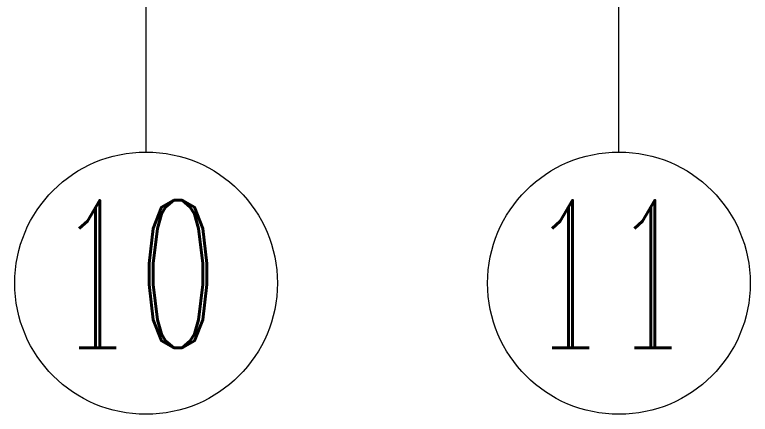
# Model space of a CAD drawing. Header units: millimetres. Extents: x -150677 to 326800, y -31706 to 192400.
# Drawn here: x 62800 to 74000, y -31706 to -25612 of the extents above; entities that cross this region are included whole.
import ezdxf

# ---------------------------------------------------------------- set-up
doc = ezdxf.new("R2010")
doc.units = ezdxf.units.MM
doc.layers.add('X-HLP3-AR-F3-LAY-03-001$0$S-GRID', color=8, linetype='Continuous', lineweight=9)
doc.layers.add('X-HLP3-AR-F3-LAY-03-001$0$S-GRID-IDEN', color=8, linetype='Continuous', lineweight=9)
doc.styles.add('X-HLP3-AR-F3-LAY-03-001$0$RomanC_1', font='romanc__.ttf', dxfattribs={"width": 0.65, "height": 2250})

# ---------------------------------------------------------------- blocks, each defined once
blk = doc.blocks.new('X-HLP3-AR-F3-LAY-03-001$0$轴网 - 宽度系数 0_65-670068-LAY-3F-1_500-A')
at = {"layer": 'X-HLP3-AR-F3-LAY-03-001$0$S-GRID-IDEN'}
blk.add_circle((0, 0), 4, dxfattribs=at)

msp = doc.modelspace()

# ---------------------------------------------------------------- linework, layer by layer
at = {"layer": 'X-HLP3-AR-F3-LAY-03-001$0$S-GRID'}
for p, q in [((64800, -27706.2), (64800, -17706.2)), ((72000, -27706.2), (72000, -17706.2))]:
    msp.add_line(p, q, dxfattribs=at)

# ---------------------------------------------------------------- block references
at = {"layer": 'X-HLP3-AR-F3-LAY-03-001$0$S-GRID-IDEN', "xscale": 499.9999999999995, "yscale": 499.9999999999995, "zscale": 499.9999999999995}
for p in [(64800, -29706.2), (72000, -29706.2)]:
    msp.add_blockref('X-HLP3-AR-F3-LAY-03-001$0$轴网 - 宽度系数 0_65-670068-LAY-3F-1_500-A', p, dxfattribs=at)

# ---------------------------------------------------------------- texts
at = {"layer": 'X-HLP3-AR-F3-LAY-03-001$0$S-GRID-IDEN', "char_height": 2250, "width": 3335.02, "attachment_point": 1, "style": 'X-HLP3-AR-F3-LAY-03-001$0$RomanC_1'}
for s, insert in [('10', (63405.5, -28441.6)), ('11', (70605.5, -28441.6))]:
    msp.add_mtext(s, dxfattribs=dict(at, insert=insert))

doc.saveas('drawing.dxf')
